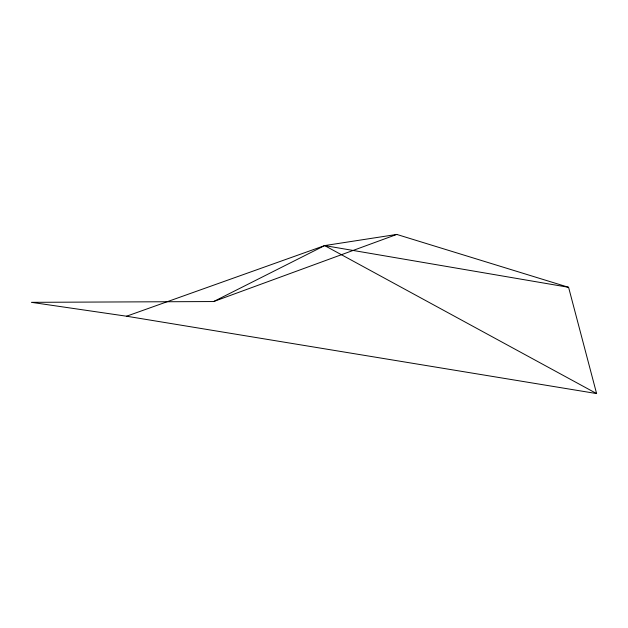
<?xml version="1.0" encoding="UTF-8"?>
<svg xmlns="http://www.w3.org/2000/svg" width="628" height="628" viewBox="0 0 628 628"><rect width="100%" height="100%" fill="white"/><g stroke="black" fill="none" stroke-linecap="round" stroke-linejoin="round"><path stroke-width="0.94" d="M213.653 301.542L324.66 245.587L396.786 234.432L568.583 287.302L596.6 393.568L126.558 316.214L31.4 302.335L213.653 301.542L396.786 234.432M126.558 316.214L324.66 245.587L568.583 287.302M324.66 245.587L596.6 393.568"/></g></svg>
